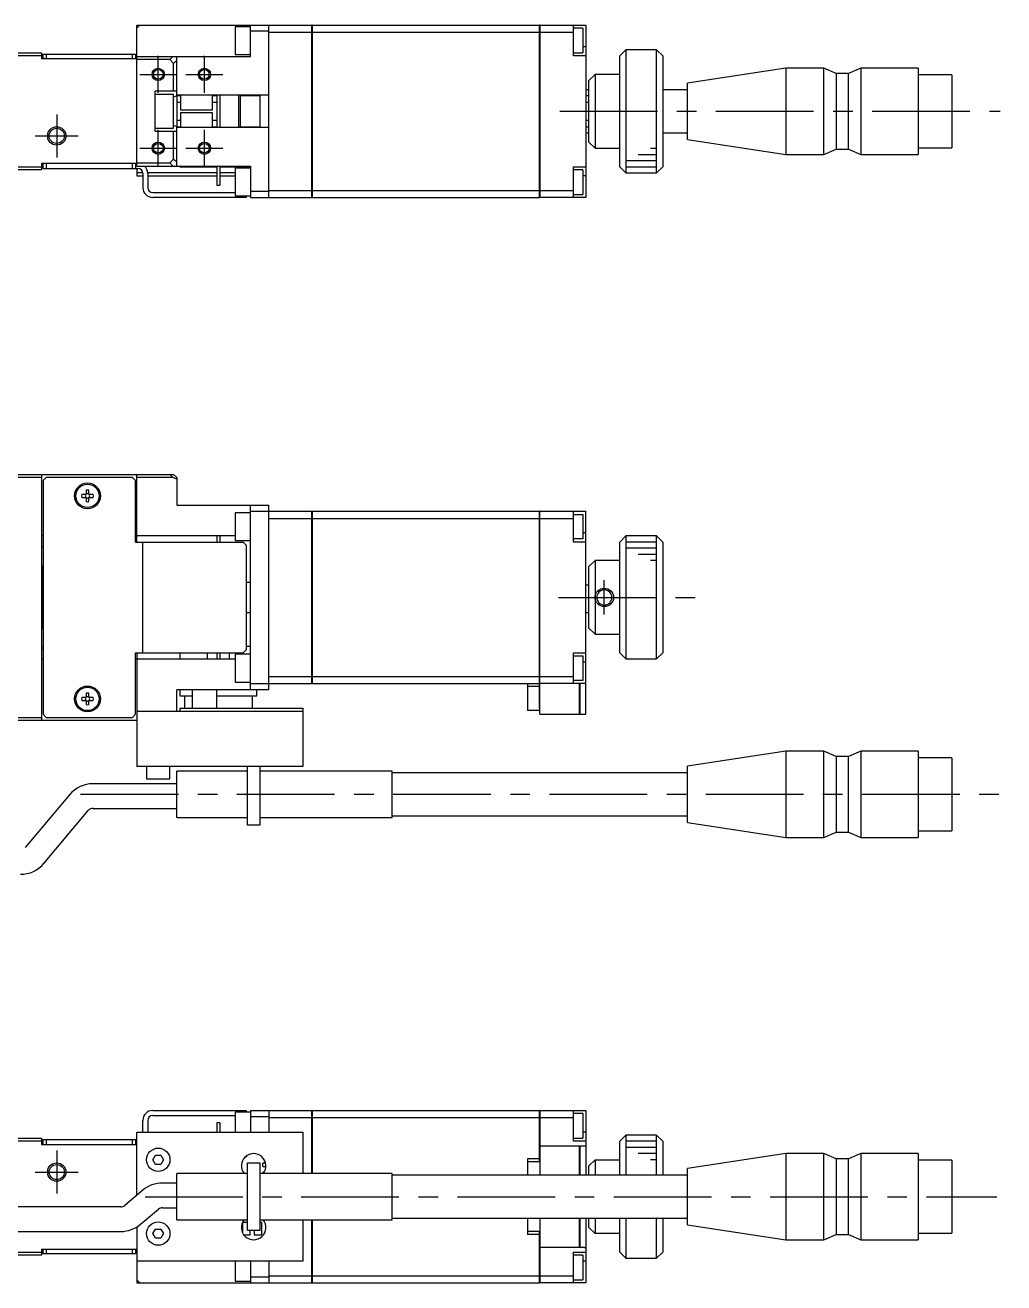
# Model space of a CAD drawing. Extents: x -1 to 741, y -8 to 214.
# Drawn here: x 204.9 to 363.9, y 10 to 214.4 of the extents above; entities that cross this region are included whole.
import ezdxf

# ---------------------------------------------------------------- set-up
doc = ezdxf.new("R2010")
doc.units = 0
doc.header["$LTSCALE"] = 0.5
doc.linetypes.add('CENTER', pattern=[50.8, 31.75, -6.35, 6.35, -6.35])
for name, color, linetype in [('MSM_CENTER', 1, 'CENTER'), ('MSM_CONTINUOUS', 7, 'CONTINUOUS'), ('MSM_NARROW', 5, 'CONTINUOUS')]:
    doc.layers.add(name, color=color, linetype=linetype)

msp = doc.modelspace()

# ---------------------------------------------------------------- linework, layer by layer
at = {"layer": 'MSM_CENTER'}
for p, q in [((226.5, 203.39), (226.5, 209.39)), ((234, 203.39), (234, 209.39)), ((223.5, 206.39), (229.5, 206.39)), ((231, 206.39), (237, 206.39)), ((291.75, 200.39), (363.34, 200.39)), ((210, 199.89), (210, 192.89)), ((206.5, 196.39), (213.5, 196.39)), ((226.5, 191.39), (226.5, 197.39)), ((234, 191.39), (234, 197.39)), ((223.5, 194.39), (229.5, 194.39)), ((231, 194.39), (237, 194.39)), ((299, 118.59), (299, 124.19)), ((291.53, 121.39), (315.93, 121.39)), ((213.89, 89.39), (363.94, 89.39)), ((210, 31.5), (210, 24.5)), ((206.5, 28), (213.5, 28)), ((224.35, 24), (362.82, 24))]:
    msp.add_line(p, q, dxfattribs=at)
at = {"layer": 'MSM_CONTINUOUS'}
for p, q in [((223, 213.89), (223.5, 214.39)), ((223, 214.39), (251.45, 214.39)), ((223, 191.49), (223, 214.39)), ((239, 214.14), (239, 209.64)), ((241.5, 214.14), (239, 214.14)), ((241.5, 209.29), (241.5, 214.39)), ((244.5, 213.39), (241.5, 213.39)), ((244.5, 186.39), (244.5, 214.39)), ((244.5, 213.23), (251.45, 213.23)), ((251.45, 186.39), (251.45, 214.39)), ((251.5, 214.38), (251.45, 214.38)), ((251.5, 213.23), (251.45, 213.23)), ((251.5, 214.39), (288.45, 214.39)), ((251.5, 214.39), (251.5, 186.39)), ((251.5, 213.23), (288.45, 213.23)), ((288.45, 186.39), (288.45, 214.39)), ((288.5, 214.38), (288.45, 214.38)), ((288.5, 213.23), (288.45, 213.23)), ((288.5, 214.39), (296, 214.39)), ((288.5, 214.39), (288.5, 186.39)), ((288.5, 213.23), (294, 213.23)), ((294, 209.39), (294, 214.39)), ((295.5, 213.89), (294, 213.89)), ((295.5, 213.89), (295.5, 209.89)), ((296, 214.39), (296, 186.39)), ((296, 210.89), (295.5, 210.89)), ((194, 209.89), (207.5, 209.89)), ((207.5, 209.39), (194, 209.39)), ((207.5, 209.89), (207.5, 208.89)), ((223, 208.89), (207.5, 208.89)), ((207.8, 208.89), (207.8, 209.69)), ((207.8, 209.69), (222.8, 209.69)), ((208.3, 209.69), (208.3, 208.89)), ((222.3, 208.89), (222.3, 209.69)), ((222.8, 209.69), (222.8, 208.89)), ((223, 209.29), (241.5, 209.29)), ((228.39, 208.79), (223, 208.79)), ((228.39, 208.79), (228.89, 209.29)), ((229, 208.18), (228.39, 208.79)), ((229.5, 208.68), (229, 208.18)), ((229.5, 202.88), (229.5, 209.29)), ((239, 209.64), (241.5, 209.64)), ((294, 209.89), (295.5, 209.89)), ((296, 209.39), (294, 209.39)), ((302.5, 210.39), (301.5, 209.39)), ((301.5, 191.39), (301.5, 209.39)), ((302.5, 210.39), (302.5, 190.39)), ((307.5, 210.39), (302.5, 210.39)), ((307.5, 190.39), (307.5, 210.39)), ((308.5, 209.39), (307.5, 210.39)), ((308.5, 209.39), (308.5, 191.39)), ((229, 203.64), (229, 208.18)), ((328.5, 207.39), (312.5, 204.96)), ((328.5, 207.39), (328.5, 193.39)), ((334.7, 207.39), (328.5, 207.39)), ((334.7, 193.39), (334.7, 207.39)), ((336.7, 206.54), (334.7, 207.39)), ((336.7, 206.54), (336.7, 194.24)), ((338.7, 206.54), (336.7, 206.54)), ((340.7, 207.39), (338.7, 206.54)), ((338.7, 194.24), (338.7, 206.54)), ((340.7, 207.39), (340.7, 193.39)), ((350, 207.39), (340.7, 207.39)), ((350, 207.39), (350, 193.39)), ((296.5, 205.39), (297.5, 206.39)), ((296.5, 195.39), (296.5, 205.39)), ((301.5, 206.39), (297.5, 206.39)), ((297.5, 206.39), (297.5, 194.39)), ((312.5, 195.82), (312.5, 204.96)), ((355.5, 206.34), (350, 206.34)), ((355.5, 206.34), (355.5, 194.44)), ((226, 197.14), (226, 203.64)), ((229.5, 203.64), (226, 203.64)), ((229, 203.14), (226, 203.14)), ((229, 197.64), (229, 203.14)), ((229.5, 202.88), (229, 202.67)), ((244.5, 202.99), (229.5, 202.99)), ((229.6, 197.79), (229.6, 202.99)), ((230.1, 202.89), (229.6, 202.89)), ((230, 202.99), (230, 202.89)), ((230.1, 202.99), (230.1, 200.64)), ((235.3, 200.64), (235.3, 202.99)), ((236, 202.89), (235.3, 202.89)), ((236, 202.99), (236, 197.79)), ((236.5, 202.99), (236.5, 197.79)), ((239.6, 197.79), (239.6, 202.99)), ((239.8, 202.99), (239.8, 197.79)), ((243, 202.89), (239.8, 202.89)), ((243, 202.99), (243, 197.79)), ((296.5, 203.89), (296, 203.89)), ((296.5, 202.89), (296, 202.89)), ((312.5, 203.89), (308.5, 203.89)), ((229.6, 201.89), (230.1, 201.89)), ((230.1, 200.64), (235.3, 200.64)), ((235.3, 201.89), (236, 201.89)), ((296, 201.89), (296.5, 201.89)), ((230.1, 198.89), (229.6, 198.89)), ((230.1, 200.14), (230.1, 197.79)), ((235.3, 200.14), (230.1, 200.14)), ((235.3, 197.79), (235.3, 200.14)), ((236, 198.89), (235.3, 198.89)), ((296.5, 198.89), (296, 198.89)), ((226, 197.64), (229, 197.64)), ((226, 197.14), (229.5, 197.14)), ((229, 198.11), (229.5, 197.9)), ((229, 192.6), (229, 197.14)), ((229.5, 191.49), (229.5, 197.9)), ((229.5, 197.79), (244.5, 197.79)), ((229.6, 197.89), (230.1, 197.89)), ((230, 197.89), (230, 197.79)), ((235.3, 197.89), (236, 197.89)), ((239.8, 197.89), (243, 197.89)), ((296, 197.89), (296.5, 197.89)), ((296, 196.89), (296.5, 196.89)), ((308.5, 196.89), (312.5, 196.89)), ((297.5, 194.39), (296.5, 195.39)), ((297.5, 194.39), (301.5, 194.39)), ((312.5, 195.82), (328.5, 193.39)), ((334.7, 193.39), (336.7, 194.24)), ((336.7, 194.24), (338.7, 194.24)), ((338.7, 194.24), (340.7, 193.39)), ((350, 194.44), (355.5, 194.44)), ((228.39, 191.99), (229, 192.6)), ((229, 192.6), (229.5, 192.1)), ((328.5, 193.39), (334.7, 193.39)), ((340.7, 193.39), (350, 193.39)), ((207.5, 190.89), (194.5, 190.89)), ((194.61, 191.39), (207.5, 191.39)), ((223, 191.89), (207.5, 191.89)), ((207.5, 191.89), (207.5, 190.89)), ((207.8, 191.09), (207.8, 191.89)), ((207.8, 191.09), (223.2, 191.09)), ((208.3, 191.89), (208.3, 191.09)), ((222.3, 191.09), (222.3, 191.89)), ((222.8, 191.89), (222.8, 191.09)), ((223, 191.99), (228.39, 191.99)), ((223, 191.49), (241.5, 191.49)), ((223, 191.09), (223, 189.89)), ((223.99, 190.39), (223, 190.39)), ((224, 190.29), (224, 187.99)), ((236, 190.39), (224.8, 190.39)), ((224.8, 190.29), (224.8, 187.99)), ((228.89, 191.49), (228.39, 191.99)), ((230, 191.49), (230, 191.39)), ((230, 191.39), (236, 191.39)), ((236, 191.49), (236, 188.39)), ((236.5, 191.49), (236.5, 188.39)), ((236.5, 191.39), (241.5, 191.39)), ((239, 190.39), (236.5, 190.39)), ((239, 191.14), (239, 186.64)), ((241.5, 191.14), (239, 191.14)), ((241.5, 191.49), (241.5, 186.39)), ((294, 191.39), (296, 191.39)), ((294, 186.39), (294, 191.39)), ((295.5, 190.89), (294, 190.89)), ((295.5, 190.89), (295.5, 186.89)), ((301.5, 191.39), (302.5, 190.39)), ((302.5, 190.39), (307.5, 190.39)), ((307.5, 190.39), (308.5, 191.39)), ((223, 189.89), (224, 189.89)), ((224.8, 189.89), (236, 189.89)), ((236, 188.39), (236.5, 188.39)), ((236.5, 189.89), (239, 189.89)), ((296, 189.89), (295.5, 189.89)), ((225.6, 187.19), (239, 187.19)), ((240.8, 186.39), (225.6, 186.39)), ((239, 186.64), (241.5, 186.64)), ((240.3, 186.39), (240.3, 186.64)), ((240.8, 186.64), (240.8, 186.39)), ((241.5, 187.39), (244.5, 187.39)), ((241.5, 186.39), (251.45, 186.39)), ((244.5, 187.54), (251.45, 187.54)), ((251.5, 187.55), (251.45, 187.55)), ((251.5, 186.4), (251.45, 186.4)), ((251.5, 187.54), (288.45, 187.54)), ((251.5, 186.39), (288.45, 186.39)), ((288.5, 187.55), (288.45, 187.55)), ((288.5, 186.4), (288.45, 186.4)), ((288.5, 187.54), (294, 187.54)), ((296, 186.39), (288.5, 186.39)), ((294, 186.89), (295.5, 186.89)), ((194, 141.39), (229, 141.39)), ((207.5, 141.39), (207.5, 101.39)), ((223, 130.39), (223, 141.39)), ((228.89, 140.89), (228.39, 141.39)), ((229, 141.39), (229.5, 140.89)), ((207.5, 140.89), (195.11, 140.89)), ((208.3, 140.89), (207.8, 140.39)), ((207.8, 140.39), (207.8, 102.39)), ((222.3, 140.89), (208.3, 140.89)), ((222.8, 140.39), (222.3, 140.89)), ((222.8, 130.39), (222.8, 140.39)), ((228.89, 140.89), (223, 140.89)), ((229.5, 140.58), (228.89, 140.89)), ((229.5, 140.89), (229.5, 136.39)), ((214.76, 138.13), (214.08, 138.13)), ((214.08, 137.65), (214.76, 137.65)), ((214.76, 138.81), (214.76, 138.13)), ((214.76, 137.65), (214.76, 136.97)), ((215.24, 138.13), (215.24, 138.81)), ((215.92, 138.13), (215.24, 138.13)), ((215.24, 136.97), (215.24, 137.65)), ((215.24, 137.65), (215.92, 137.65)), ((229.5, 136.39), (244.5, 136.39)), ((239, 135.14), (239, 130.64)), ((241.5, 135.14), (239, 135.14)), ((241.5, 106.39), (241.5, 136.39)), ((241.5, 135.39), (251.45, 135.39)), ((244.5, 106.39), (244.5, 136.39)), ((251.45, 107.39), (251.45, 135.39)), ((251.5, 135.38), (251.45, 135.38)), ((251.5, 135.39), (288.45, 135.39)), ((251.5, 135.39), (251.5, 107.39)), ((288.45, 103.39), (288.45, 135.39)), ((288.5, 135.38), (288.45, 135.38)), ((288.5, 102.39), (288.5, 135.39)), ((288.5, 135.39), (296, 135.39)), ((294, 130.39), (294, 135.39)), ((296, 102.39), (296, 135.39)), ((244.5, 134.23), (251.45, 134.23)), ((251.5, 134.23), (251.45, 134.23)), ((251.5, 134.23), (288.45, 134.23)), ((288.5, 134.23), (288.45, 134.23)), ((288.5, 134.23), (294, 134.23)), ((294, 134.89), (295.5, 134.89)), ((295.5, 134.89), (295.5, 130.89)), ((207.8, 131.39), (207.5, 131.39)), ((239, 131.39), (222.8, 131.39)), ((236, 131.39), (236, 130.39)), ((236.5, 131.39), (236.5, 130.39)), ((295.5, 130.89), (294, 130.89)), ((296, 131.89), (295.5, 131.89)), ((302.5, 131.39), (301.5, 130.39)), ((302.5, 131.39), (302.5, 111.39)), ((307.5, 131.39), (302.5, 131.39)), ((307.5, 111.39), (307.5, 131.39)), ((308.5, 130.39), (307.5, 131.39)), ((207.5, 129.64), (207.8, 129.64)), ((222.8, 130.39), (240.3, 130.39)), ((224, 112.39), (224, 130.39)), ((239, 130.64), (241.5, 130.64)), ((240.8, 129.89), (240.3, 130.39)), ((240.8, 129.89), (240.8, 112.89)), ((296, 130.39), (294, 130.39)), ((301.5, 112.39), (301.5, 130.39)), ((308.5, 130.39), (308.5, 112.39)), ((296.5, 126.39), (297.5, 127.39)), ((301.5, 127.39), (297.5, 127.39)), ((297.5, 127.39), (297.5, 115.39)), ((207.7, 126.39), (207.5, 126.19)), ((207.8, 126.39), (207.7, 126.39)), ((207.7, 126.39), (207.7, 116.39)), ((296.5, 116.39), (296.5, 126.39)), ((240.8, 123.89), (241.5, 123.89)), ((296.5, 123.39), (296, 123.39)), ((241.5, 118.89), (240.8, 118.89)), ((296.5, 118.89), (296, 118.89)), ((207.5, 116.59), (207.7, 116.39)), ((207.7, 116.39), (207.8, 116.39)), ((297.5, 115.39), (296.5, 116.39)), ((297.5, 115.39), (301.5, 115.39)), ((207.8, 113.14), (207.5, 113.14)), ((240.3, 112.39), (240.8, 112.89)), ((241.5, 113.39), (240.8, 113.39)), ((207.5, 111.39), (207.8, 111.39)), ((222.8, 102.39), (222.8, 112.39)), ((222.8, 112.39), (240.3, 112.39)), ((222.8, 111.39), (239, 111.39)), ((223, 112.39), (223, 93.89)), ((230, 112.39), (230, 111.39)), ((234.5, 111.39), (234.5, 112.39)), ((236, 112.39), (236, 111.39)), ((236.5, 112.39), (236.5, 111.39)), ((238, 112.39), (238, 111.39)), ((239, 112.14), (239, 107.64)), ((241.5, 112.14), (239, 112.14)), ((294, 112.39), (296, 112.39)), ((294, 107.39), (294, 112.39)), ((294, 111.89), (295.5, 111.89)), ((295.5, 111.89), (295.5, 107.89)), ((296, 110.89), (295.5, 110.89)), ((301.5, 112.39), (302.5, 111.39)), ((302.5, 111.39), (307.5, 111.39)), ((307.5, 111.39), (308.5, 112.39)), ((244.5, 108.54), (251.45, 108.54)), ((251.5, 108.55), (251.45, 108.55)), ((251.5, 108.54), (288.45, 108.54)), ((288.5, 108.55), (288.45, 108.55)), ((288.5, 108.54), (294, 108.54)), ((229.5, 102.89), (229.5, 106.39)), ((244.5, 106.39), (229.5, 106.39)), ((230, 106.39), (230, 105.39)), ((232, 106.39), (232, 103.39)), ((236, 103.39), (236, 106.39)), ((239, 107.64), (241.5, 107.64)), ((241.5, 107.39), (251.45, 107.39)), ((242.5, 105.39), (242.5, 106.39)), ((251.5, 107.4), (251.45, 107.4)), ((251.5, 107.39), (288.45, 107.39)), ((286.5, 107.39), (286.5, 102.99)), ((288.45, 106.89), (286.5, 106.89)), ((288.5, 107.4), (288.45, 107.4)), ((296, 107.39), (288.5, 107.39)), ((295.5, 107.89), (294, 107.89)), ((294.95, 102.39), (294.95, 107.39)), ((295, 107.39), (295, 102.39)), ((214.76, 105.13), (214.08, 105.13)), ((214.08, 104.65), (214.76, 104.65)), ((214.76, 105.81), (214.76, 105.13)), ((214.76, 104.65), (214.76, 103.97)), ((215.24, 105.13), (215.24, 105.81)), ((215.92, 105.13), (215.24, 105.13)), ((215.24, 104.65), (215.92, 104.65)), ((215.24, 103.97), (215.24, 104.65)), ((230, 105.39), (232, 105.39)), ((230.75, 105.39), (230.75, 103.39)), ((236, 105.39), (242.5, 105.39)), ((241.75, 105.39), (241.75, 103.39)), ((207.8, 102.39), (208.3, 101.89)), ((222.3, 101.89), (222.8, 102.39)), ((223, 102.89), (250, 102.89)), ((230, 103.39), (250, 103.39)), ((230, 103.39), (230, 102.89)), ((250, 103.39), (250, 93.89)), ((288.5, 102.99), (286.5, 102.99)), ((288.5, 103.39), (288.45, 103.39)), ((288.5, 102.39), (294.95, 102.39)), ((295, 102.44), (294.95, 102.44)), ((295, 102.39), (296, 102.39)), ((223, 101.39), (194, 101.39)), ((195.11, 101.89), (207.5, 101.89)), ((208.3, 101.89), (222.3, 101.89)), ((328.5, 96.39), (312.5, 93.96)), ((328.5, 96.39), (328.5, 82.39)), ((334.7, 96.39), (328.5, 96.39)), ((334.7, 82.39), (334.7, 96.39)), ((336.7, 95.54), (334.7, 96.39)), ((340.7, 96.39), (338.7, 95.54)), ((340.7, 96.39), (340.7, 82.39)), ((350, 96.39), (340.7, 96.39)), ((350, 96.39), (350, 82.39)), ((336.7, 95.54), (336.7, 83.24)), ((338.7, 95.54), (336.7, 95.54)), ((338.7, 83.24), (338.7, 95.54)), ((355.5, 95.34), (350, 95.34)), ((355.5, 95.34), (355.5, 83.44)), ((250, 93.89), (223, 93.89)), ((224.6, 93.89), (224.6, 91.89)), ((228.4, 91.89), (228.4, 93.89)), ((241, 93.14), (229.5, 93.14)), ((229.5, 85.64), (229.5, 93.14)), ((241, 84.39), (241, 93.89)), ((243, 93.89), (243, 84.39)), ((264.5, 93.14), (243, 93.14)), ((264.5, 85.64), (264.5, 93.14)), ((312.5, 92.89), (264.5, 92.89)), ((312.5, 84.82), (312.5, 93.96)), ((229.5, 91.11), (215.9, 91.11)), ((224.6, 91.89), (228.4, 91.89)), ((212.07, 89.33), (204.87, 80.74)), ((207.93, 78.17), (215.13, 86.75)), ((215.9, 87.11), (229.5, 87.11)), ((264.5, 85.89), (312.5, 85.89)), ((229.5, 85.64), (241, 85.64)), ((243, 84.39), (241, 84.39)), ((243, 85.64), (264.5, 85.64)), ((312.5, 84.82), (328.5, 82.39)), ((328.5, 82.39), (334.7, 82.39)), ((334.7, 82.39), (336.7, 83.24)), ((336.7, 83.24), (338.7, 83.24)), ((338.7, 83.24), (340.7, 82.39)), ((340.7, 82.39), (350, 82.39)), ((350, 83.44), (355.5, 83.44)), ((225.6, 38), (240.8, 38)), ((225.6, 37.2), (239, 37.2)), ((241.5, 37.75), (239, 37.75)), ((239, 37.75), (239, 34.5)), ((240.3, 37.75), (240.3, 38)), ((240.8, 38), (240.8, 37.75)), ((241.5, 38), (251.45, 38)), ((241.5, 38), (241.5, 34.5)), ((244.5, 37), (241.5, 37)), ((244.5, 38), (244.5, 34.5)), ((244.5, 36.85), (251.45, 36.85)), ((251.45, 27.75), (251.45, 38)), ((251.5, 37.99), (251.45, 37.99)), ((251.5, 36.84), (251.45, 36.84)), ((251.5, 38), (288.45, 38)), ((251.5, 38), (251.5, 27.75)), ((251.5, 36.85), (288.45, 36.85)), ((288.45, 29.65), (288.45, 38)), ((288.5, 37.99), (288.45, 37.99)), ((288.5, 36.84), (288.45, 36.84)), ((288.5, 38), (296, 38)), ((288.5, 38), (288.5, 27.5)), ((288.5, 36.85), (294, 36.85)), ((294, 33), (294, 38)), ((295.5, 37.5), (294, 37.5)), ((295.5, 37.5), (295.5, 33.5)), ((296, 38), (296, 27.5)), ((224, 34.5), (224, 36.4)), ((224.8, 36.4), (224.8, 34.5)), ((236, 36), (236, 34.5)), ((236.5, 36), (236, 36)), ((236.5, 36), (236.5, 34.5)), ((194.5, 33.5), (207.5, 33.5)), ((207.5, 33), (194.61, 33)), ((207.5, 33.5), (207.5, 32.5)), ((207.8, 32.5), (207.8, 33.3)), ((207.8, 33.3), (223, 33.3)), ((208.3, 33.3), (208.3, 32.5)), ((222.3, 32.5), (222.3, 33.3)), ((222.8, 33.3), (222.8, 32.5)), ((223, 34.5), (250, 34.5)), ((223, 24.22), (223, 34.5)), ((250, 34.5), (250, 27.75)), ((294, 33.5), (295.5, 33.5)), ((296, 33), (294, 33)), ((296, 34.5), (295.5, 34.5)), ((302.5, 34), (301.5, 33)), ((301.5, 27.5), (301.5, 33)), ((302.5, 34), (302.5, 27.5)), ((307.5, 34), (302.5, 34)), ((307.5, 27.5), (307.5, 34)), ((308.5, 33), (307.5, 34)), ((308.5, 33), (308.5, 27.5)), ((207.5, 32.5), (223, 32.5)), ((225.63, 30), (226.07, 30.75)), ((226.07, 30.75), (226.93, 30.75)), ((226.93, 30.75), (227.37, 30)), ((288.5, 32.25), (294.95, 32.25)), ((294.95, 27.5), (294.95, 32.25)), ((295, 32.2), (294.95, 32.2)), ((295, 32.25), (295.8, 32.25)), ((295, 32.25), (295, 27.5)), ((295.8, 32.23), (295.8, 32.25)), ((296, 32.23), (295.8, 32.23)), ((328.5, 31), (312.5, 28.57)), ((328.5, 31), (328.5, 17)), ((334.7, 31), (328.5, 31)), ((334.7, 17), (334.7, 31)), ((336.7, 30.15), (334.7, 31)), ((340.7, 31), (338.7, 30.15)), ((340.7, 31), (340.7, 17)), ((350, 31), (340.7, 31)), ((350, 31), (350, 17)), ((226.07, 29.25), (225.63, 30)), ((226.93, 29.25), (226.07, 29.25)), ((227.37, 30), (226.93, 29.25)), ((241, 29.5), (243, 29.5)), ((241, 18.5), (241, 29.5)), ((243, 29.5), (243, 18.5)), ((243.95, 29.43), (243.5, 29.43)), ((243.5, 28.93), (243.5, 29.43)), ((243.5, 28.93), (244, 28.93)), ((288.45, 30.15), (286.5, 30.15)), ((286.5, 30.15), (286.5, 27.5)), ((288.5, 29.65), (286.5, 29.65)), ((297.5, 30), (296.5, 29)), ((296.5, 27.5), (296.5, 29)), ((297.5, 30), (297.5, 27.5)), ((297.5, 30), (301.5, 30)), ((336.7, 30.15), (336.7, 17.85)), ((338.7, 30.15), (336.7, 30.15)), ((338.7, 17.85), (338.7, 30.15)), ((355.5, 29.95), (350, 29.95)), ((355.5, 29.95), (355.5, 18.05)), ((229.5, 20.25), (229.5, 27.75)), ((241, 27.75), (229.5, 27.75)), ((264.5, 27.75), (243, 27.75)), ((243.5, 27.75), (243.5, 27.93)), ((243.69, 27.93), (243.5, 27.93)), ((264.5, 20.25), (264.5, 27.75)), ((312.5, 27.5), (264.5, 27.5)), ((312.5, 19.43), (312.5, 28.57)), ((223.97, 25.04), (221.05, 22.58)), ((229.5, 26.21), (227.19, 26.21)), ((220.41, 22.35), (197.5, 22.35)), ((223.62, 19.52), (226.54, 21.97)), ((227.19, 22.21), (229.5, 22.21)), ((264.5, 20.5), (312.5, 20.5)), ((286.5, 20.5), (286.5, 17.85)), ((288.5, 20.5), (288.5, 10)), ((294.95, 15.75), (294.95, 20.5)), ((295, 20.5), (295, 15.75)), ((296, 20.5), (296, 10)), ((296.5, 19), (296.5, 20.5)), ((297.5, 20.5), (297.5, 18)), ((301.5, 15), (301.5, 20.5)), ((302.5, 20.5), (302.5, 14)), ((307.5, 14), (307.5, 20.5)), ((308.5, 20.5), (308.5, 15)), ((223, 19.07), (223, 10)), ((225.63, 18), (226.07, 18.75)), ((226.07, 18.75), (226.93, 18.75)), ((226.93, 18.75), (227.37, 18)), ((229.5, 20.25), (241, 20.25)), ((240.17, 19.78), (240.17, 18.2)), ((241, 19.78), (240.17, 19.78)), ((243, 18.5), (241, 18.5)), ((241.42, 17.78), (241.42, 18.5)), ((242.07, 18.5), (242.07, 17.78)), ((243, 20.25), (264.5, 20.25)), ((243.32, 19.78), (243, 19.78)), ((243.32, 17.78), (243.32, 19.78)), ((250, 20.25), (250, 13.5)), ((251.45, 10), (251.45, 20.25)), ((251.5, 20.25), (251.5, 10)), ((296.5, 19), (297.5, 18)), ((312.5, 19.43), (328.5, 17)), ((197.5, 18.35), (220.41, 18.35)), ((226.07, 17.25), (225.63, 18)), ((226.93, 17.25), (226.07, 17.25)), ((227.37, 18), (226.93, 17.25)), ((240.42, 17.78), (241.42, 17.78)), ((242.07, 17.78), (243.32, 17.78)), ((288.5, 18.35), (286.5, 18.35)), ((288.45, 17.85), (286.5, 17.85)), ((288.45, 10), (288.45, 18.35)), ((301.5, 18), (297.5, 18)), ((328.5, 17), (334.7, 17)), ((334.7, 17), (336.7, 17.85)), ((336.7, 17.85), (338.7, 17.85)), ((338.7, 17.85), (340.7, 17)), ((340.7, 17), (350, 17)), ((350, 18.05), (355.5, 18.05)), ((194, 15), (207.5, 15)), ((207.5, 14.5), (194, 14.5)), ((207.5, 15.5), (223, 15.5)), ((207.5, 15.5), (207.5, 14.5)), ((207.8, 14.7), (207.8, 15.5)), ((222.8, 14.7), (207.8, 14.7)), ((208.3, 15.5), (208.3, 14.7)), ((222.3, 14.7), (222.3, 15.5)), ((222.8, 15.5), (222.8, 14.7)), ((294.95, 15.75), (288.5, 15.75)), ((294, 15), (296, 15)), ((294, 10), (294, 15)), ((295.5, 14.5), (294, 14.5)), ((295, 15.8), (294.95, 15.8)), ((295.8, 15.75), (295, 15.75)), ((295.5, 14.5), (295.5, 10.5)), ((295.8, 15.77), (296, 15.77)), ((295.8, 15.75), (295.8, 15.77)), ((301.5, 15), (302.5, 14)), ((307.5, 14), (308.5, 15)), ((250, 13.5), (223, 13.5)), ((239, 13.5), (239, 10.25)), ((241.5, 13.5), (241.5, 10)), ((244.5, 13.5), (244.5, 10)), ((296, 13.5), (295.5, 13.5)), ((302.5, 14), (307.5, 14)), ((223.5, 10), (223, 10.5)), ((239, 10.25), (241.5, 10.25)), ((241.5, 11), (244.5, 11)), ((244.5, 11.15), (251.45, 11.15)), ((251.5, 11.16), (251.45, 11.16)), ((251.5, 11.15), (288.45, 11.15)), ((288.5, 11.16), (288.45, 11.16)), ((288.5, 11.15), (294, 11.15)), ((294, 10.5), (295.5, 10.5)), ((223, 10), (251.45, 10)), ((251.5, 10.01), (251.45, 10.01)), ((251.5, 10), (288.45, 10)), ((288.5, 10.01), (288.45, 10.01)), ((296, 10), (288.5, 10))]:
    msp.add_line(p, q, dxfattribs=at)
for centre, radius in [((226.5, 206.39), 0.783), ((234, 206.39), 0.783), ((210, 196.39), 1.23), ((226.5, 194.39), 0.783), ((234, 194.39), 0.783), ((215, 137.89), 2.1), ((215, 137.89), 1.9), ((215, 104.89), 2.1), ((215, 104.89), 1.9), ((226.5, 30), 1.9), ((210, 28), 1.23), ((226.5, 18), 1.9)]:
    msp.add_circle(centre, radius, dxfattribs=at)
at = {"layer": 'MSM_CONTINUOUS', "extrusion": (0, 0, -1)}
msp.add_circle((-299, 121.39), 1.23, dxfattribs=at)
at = {"layer": 'MSM_CONTINUOUS'}
for centre, radius, start, end in [((223.2, 190.29), 0.8, 0, 90), ((223.2, 190.29), 1.6, 0, 48.5903), ((225.6, 187.99), 1.6, 180, 270), ((225.6, 187.99), 0.8, 180, 270), ((215, 137.89), 0.95, 165.3667, 194.6333), ((215, 137.89), 0.365, 138.8496, 221.1504), ((215, 137.89), 0.95, 75.3667, 104.6333), ((215, 137.89), 0.365, 48.8496, 131.1504), ((215, 137.89), 0.365, 228.8496, 311.1504), ((215, 137.89), 0.95, 255.3667, 284.6333), ((215, 137.89), 0.365, 318.8496, 41.1504), ((215, 137.89), 0.95, 345.3667, 14.6333), ((215, 104.89), 0.95, 165.3667, 194.6333), ((215, 104.89), 0.365, 138.8496, 221.1504), ((215, 104.89), 0.95, 75.3667, 104.6333), ((215, 104.89), 0.365, 48.8496, 131.1504), ((215, 104.89), 0.365, 228.8496, 311.1504), ((215, 104.89), 0.365, 318.8496, 41.1504), ((215, 104.89), 0.95, 345.3667, 14.6333), ((215, 104.89), 0.95, 255.3667, 284.6333), ((215.9, 86.11), 5, 90, 140), ((215.9, 86.11), 1, 90, 140), ((204.1, 81.39), 5, 270, 320), ((225.6, 36.4), 1.6, 90, 180), ((225.6, 36.4), 0.8, 90, 180), ((242, 29), 2, 321.3178, 218.6822), ((240.7, 30.67), 0.2, 255.0744, 0.8063), ((227.19, 21.21), 5, 90, 130), ((220.41, 23.35), 1, 270, 310), ((227.19, 21.21), 1, 90, 130), ((220.41, 23.35), 5, 270, 310), ((242, 19), 2, 141.3178, 38.6822)]:
    msp.add_arc(centre, radius, start, end, dxfattribs=at)
at = {"layer": 'MSM_NARROW'}
for p, q in [((306.5, 194.39), (307.5, 194.39)), ((302.5, 192.39), (307.5, 192.39)), ((304.5, 193.39), (307.5, 193.39)), ((302.5, 191.39), (307.5, 191.39)), ((307.5, 130.39), (302.5, 130.39)), ((307.5, 129.39), (302.5, 129.39)), ((307.5, 128.39), (304.5, 128.39)), ((307.5, 127.39), (306.5, 127.39)), ((307.5, 33), (302.5, 33)), ((307.5, 32), (302.5, 32)), ((307.5, 31), (304.5, 31)), ((307.5, 30), (306.5, 30))]:
    msp.add_line(p, q, dxfattribs=at)
for centre, radius in [((226.5, 206.39), 1), ((234, 206.39), 1), ((210, 196.39), 1.5), ((226.5, 194.39), 1), ((234, 194.39), 1), ((299, 121.39), 1.5), ((210, 28), 1.5)]:
    msp.add_circle(centre, radius, dxfattribs=at)

doc.saveas('drawing.dxf')
